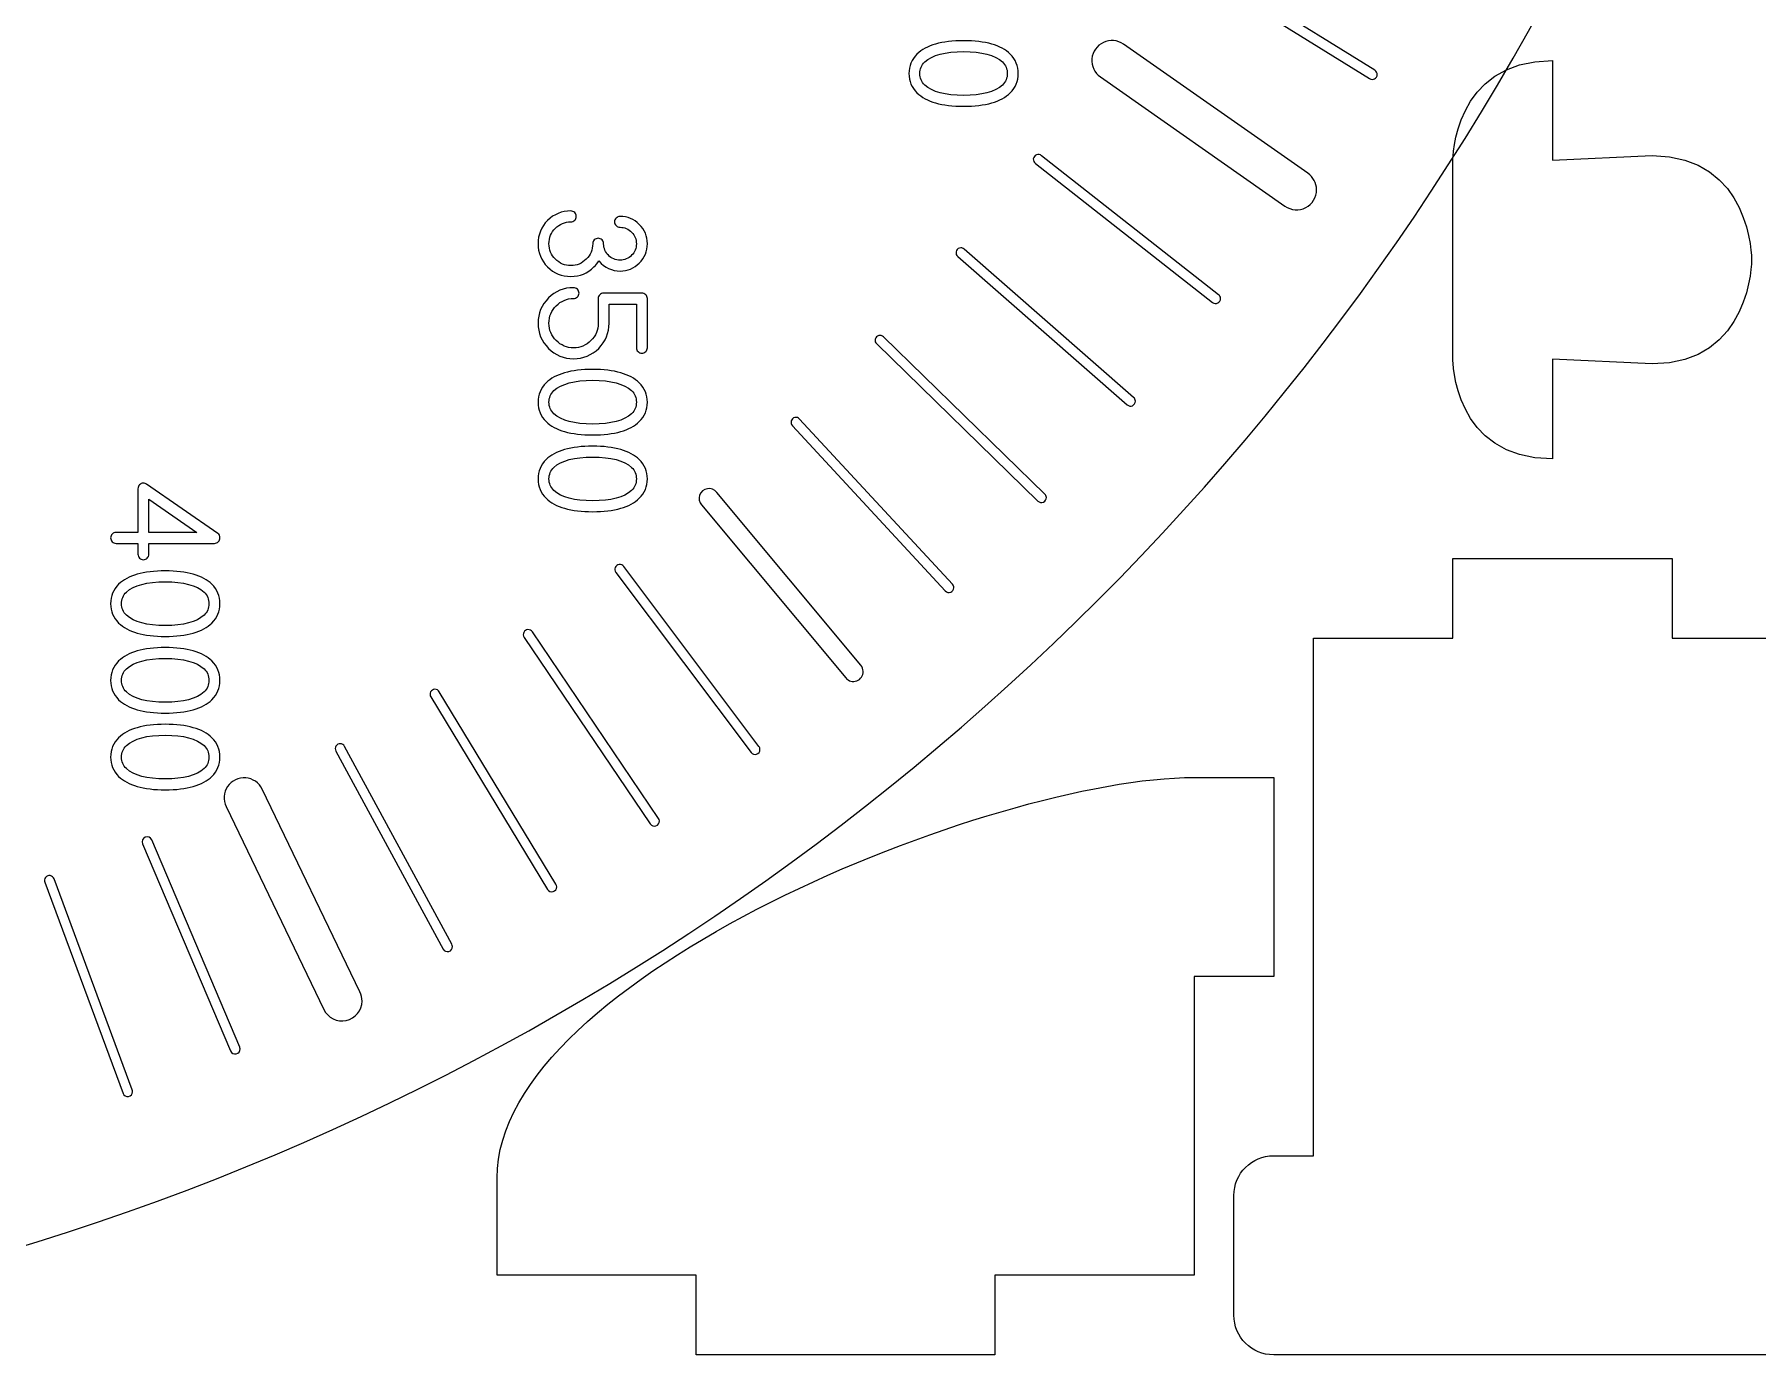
# Model space of a CAD drawing. Extents: x 0 to 206, y 6 to 420.
# Drawn here: x 73.8 to 160.3, y 159.9 to 226.3 of the extents above; entities that cross this region are included whole.
import ezdxf

# ---------------------------------------------------------------- set-up
doc = ezdxf.new("R2010")
doc.units = 0
doc.layers.get('0').update_dxf_attribs({"linetype": 'CONTINUOUS'})

msp = doc.modelspace()

# ---------------------------------------------------------------- linework, layer by layer
at = {"color": 7}
for p, q in [((141.078232, 224.515465), (131.469172, 230.472725)), ((131.208724, 230.053113), (140.817783, 224.095854)), ((120.42854, 225.999545), (120.42854, 225.999545)), ((150.000001, 225.000182), (150.000001, 219.99998)), ((122.622377, 224.351413), (122.622377, 224.351413)), ((141.19812, 224.294291), (141.19812, 224.294291)), ((144.999799, 210.000053), (144.999799, 219.99998)), ((150.000001, 219.99998), (154.999698, 220.233872)), ((138.151969, 218.516864), (138.151969, 218.516864)), ((101.802421, 215.802641), (101.802421, 215.802641)), ((128.967343, 208.083048), (120.462093, 215.532724)), ((102.078029, 213.051839), (102.078029, 211.811606)), ((104.271865, 213.321936), (102.353636, 213.321936)), ((104.547473, 210.576884), (104.547473, 213.051839)), ((133.328833, 213.061212), (133.328833, 213.061212)), ((102.623733, 211.811606), (102.623733, 212.776231)), ((102.623733, 212.776231), (103.996258, 212.776231)), ((103.996258, 212.776231), (103.996258, 210.576884)), ((124.506634, 203.234421), (116.407904, 211.123689)), ((104.547473, 210.576884), (104.547473, 210.576884)), ((116.063395, 210.770224), (124.162125, 202.880956)), ((101.802421, 209.490776), (101.802421, 209.490776)), ((144.999799, 210.000053), (144.999799, 210.000053)), ((154.999698, 209.766197), (150.000001, 210.000053)), ((150.000001, 210.000053), (150.000001, 204.999852)), ((103.996258, 207.842641), (103.996258, 207.842641)), ((129.054162, 207.894259), (129.054162, 207.894259)), ((119.870224, 198.699989), (112.193173, 206.999911)), ((111.83075, 206.66436), (119.507801, 198.364433)), ((101.802421, 205.637565), (101.802421, 205.637565)), ((78.967486, 203.501326), (78.967486, 201.307489)), ((78.967486, 203.501326), (78.967486, 203.501326)), ((82.97483, 201.257878), (79.402955, 203.727322)), ((103.996258, 203.989429), (103.996258, 203.989429)), ((79.518701, 201.307489), (79.518701, 202.97767)), ((79.518701, 202.97767), (81.933042, 201.307489)), ((115.267578, 194.631328), (108.028744, 203.315726)), ((124.583804, 203.065614), (124.583804, 203.065614)), ((78.967486, 201.307489), (77.870559, 201.307489)), ((77.870559, 200.756274), (78.967486, 200.756274)), ((78.967486, 200.756274), (78.967486, 200.210569)), ((81.933042, 201.307489), (79.518701, 201.307489)), ((79.518701, 200.210569), (79.518701, 200.756274)), ((79.518701, 200.756274), (82.809448, 200.756274)), ((144.999694, 196.00035), (144.999694, 200.000109)), ((144.999694, 200.000109), (156.000081, 200.000109)), ((156.000081, 200.000109), (156.000081, 196.00035)), ((80.340003, 199.374253), (80.340003, 199.374253)), ((110.150921, 190.557158), (103.359949, 199.597088)), ((119.938437, 198.527043), (119.938437, 198.527043)), ((82.533858, 197.726117), (82.533858, 197.726117)), ((98.364549, 196.034862), (104.696645, 186.668337)), ((138.000124, 169.999852), (138.000124, 196.00035)), ((138.000124, 196.00035), (144.999694, 196.00035)), ((156.000081, 196.00035), (163.000144, 196.00035)), ((80.340003, 195.52102), (80.340003, 195.52102)), ((82.533858, 193.872884), (82.533858, 193.872884)), ((115.386087, 194.329538), (115.386087, 194.329538)), ((93.674403, 193.043829), (99.537958, 183.376892)), ((99.960328, 183.632518), (94.096784, 193.299455)), ((80.340003, 191.667812), (80.340003, 191.667812)), ((94.73062, 180.618061), (89.342469, 190.557849)), ((110.202599, 190.402818), (110.202599, 190.402818)), ((82.533858, 190.019676), (82.533858, 190.019676)), ((88.908376, 190.322892), (94.296598, 180.383103)), ((132.00003, 188.999761), (136.000294, 188.999761)), ((136.000294, 188.999761), (136.000294, 178.999851)), ((83.397705, 187.53719), (88.302127, 177.350732)), ((105.150021, 186.813029), (105.150021, 186.813029)), ((74.293639, 183.733113), (78.221044, 173.131866)), ((99.997536, 183.498847), (99.997536, 183.498847)), ((94.76237, 180.507817), (94.76237, 180.507817)), ((136.000294, 178.999851), (132.00003, 178.999851)), ((132.00003, 178.999851), (132.00003, 163.999702)), ((90.219651, 177.767588), (90.219651, 177.767588)), ((84.098286, 175.3698), (84.098427, 175.3698)), ((78.70061, 173.21386), (78.700645, 173.21386)), ((135.999733, 169.999852), (138.000124, 169.999852)), ((97.000101, 163.999702), (97.000101, 168.885854)), ((133.999871, 161.99984), (133.999871, 167.99999)), ((107.000003, 163.999702), (97.000101, 163.999702)), ((107.000003, 159.999978), (107.000003, 163.999702)), ((132.00003, 163.999702), (122.000132, 163.999702)), ((122.000132, 163.999702), (122.000132, 159.999978)), ((122.000132, 159.999978), (107.000003, 159.999978)), ((138.000124, 159.999978), (135.999733, 159.999978)), ((141.999883, 159.999978), (138.000124, 159.999978)), ((163.000144, 159.999978), (141.999883, 159.999978))]:
    msp.add_line(p, q, dxfattribs=at)
for points in [[(35.248662, 159.830006), (107.045579, 159.83006), (165.248474, 218.032933), (165.248556, 289.82985)], [(120.42854, 225.999545), (119.331624, 225.999545), (118.548898, 225.773548), (118.085877, 225.327062)], [(122.771207, 225.327062), (122.308186, 225.773548), (121.525461, 225.999545), (120.42854, 225.999545)], [(127.44817, 225.915629), (127.122592, 225.763787), (126.902752, 225.449786), (126.871461, 225.091907)], [(128.449889, 225.828045), (128.155601, 226.034084), (127.773748, 226.06747), (127.44817, 225.915629)], [(137.711684, 219.344378), (137.711684, 219.344378), (128.449889, 225.828045), (128.449889, 225.828045)], [(118.085877, 225.327062), (117.81578, 225.056968), (117.683488, 224.73175), (117.683488, 224.351413)], [(118.477238, 224.935701), (118.863089, 225.277455), (119.513523, 225.453843), (120.42854, 225.453843)], [(120.42854, 225.453843), (121.343558, 225.453843), (121.993992, 225.277455), (122.379842, 224.935701)], [(123.173592, 224.351413), (123.173592, 224.73175), (123.041301, 225.056968), (122.771207, 225.327062)], [(126.871461, 225.091907), (126.840171, 224.734027), (127.002184, 224.38664), (127.296471, 224.180601)], [(144.999799, 219.99998), (144.999799, 219.99998), (145.000011, 225.000182), (150.000001, 225.000182)], [(117.683488, 224.351413), (117.683488, 223.971073), (117.81578, 223.651368), (118.085877, 223.381274)], [(118.234704, 224.351413), (118.234704, 224.577409), (118.317388, 224.775847), (118.477238, 224.935701)], [(118.477238, 223.772635), (118.317388, 223.932489), (118.234704, 224.125413), (118.234704, 224.351413)], [(122.379842, 224.935701), (122.545207, 224.775847), (122.622377, 224.577409), (122.622377, 224.351413)], [(122.622377, 224.351413), (122.622377, 224.125413), (122.545207, 223.932489), (122.379842, 223.772635)], [(122.771207, 223.381274), (123.041301, 223.651368), (123.173592, 223.971073), (123.173592, 224.351413)], [(127.296471, 224.180601), (127.296471, 224.180601), (136.558267, 217.696931), (136.558267, 217.696931)], [(140.817783, 224.095854), (140.892376, 224.047905), (140.986949, 224.043627), (141.065567, 224.084645)], [(141.065567, 224.084645), (141.144184, 224.125662), (141.194777, 224.20568), (141.19812, 224.294291)], [(141.19812, 224.294291), (141.201516, 224.38437), (141.155564, 224.469145), (141.078232, 224.515465)], [(118.085877, 223.381274), (118.548898, 222.934788), (119.331624, 222.708791), (120.42854, 222.708791)], [(120.42854, 223.254493), (119.513523, 223.254493), (118.863089, 223.425371), (118.477238, 223.772635)], [(122.379842, 223.772635), (121.993992, 223.425371), (121.343558, 223.254493), (120.42854, 223.254493)], [(120.42854, 222.708791), (121.525461, 222.708791), (122.308186, 222.934788), (122.771207, 223.381274)], [(123.929718, 220.07123), (123.918444, 219.98043), (123.958294, 219.890838), (124.033277, 219.838404)], [(124.087071, 220.271659), (124.001542, 220.239155), (123.940992, 220.162029), (123.929718, 220.07123)], [(124.033277, 219.838404), (124.033277, 219.838404), (132.927136, 212.85726), (132.927136, 212.85726)], [(124.337823, 220.226322), (124.26909, 220.286717), (124.1726, 220.304163), (124.087071, 220.271659)], [(133.231682, 213.245178), (133.231682, 213.245178), (124.337823, 220.226322), (124.337823, 220.226322)], [(154.999698, 220.233872), (159.999688, 220.233872), (159.9999, 214.999761), (159.9999, 214.999761)], [(138.151969, 218.516864), (138.150616, 218.848421), (137.985903, 219.158), (137.711684, 219.344378)], [(137.606472, 217.61834), (137.942841, 217.791397), (138.153624, 218.138591), (138.151969, 218.516864)], [(100.705504, 217.450776), (100.247994, 217.450776), (99.862143, 217.290926), (99.536935, 216.971217)], [(100.898428, 217.368096), (100.843306, 217.423217), (100.782674, 217.450776), (100.705504, 217.450776)], [(100.981112, 217.175169), (100.981112, 217.252339), (100.95356, 217.318485), (100.898428, 217.368096)], [(100.898428, 216.987755), (100.953549, 217.037363), (100.981112, 217.103512), (100.981112, 217.175169)], [(103.174949, 217.175169), (103.097779, 217.175169), (103.037143, 217.147617), (102.982022, 217.092488)], [(104.145088, 216.778294), (103.880504, 217.042877), (103.555285, 217.175169), (103.174949, 217.175169)], [(136.558267, 217.696931), (136.86507, 217.475652), (137.270103, 217.445284), (137.606472, 217.61834)], [(99.536935, 216.971217), (99.217212, 216.651512), (99.057369, 216.260151), (99.057369, 215.802641)], [(99.608584, 215.802641), (99.608584, 216.111321), (99.713317, 216.36488), (99.928289, 216.579856)], [(99.928289, 216.579856), (100.143265, 216.794828), (100.396824, 216.905071), (100.705504, 216.905071)], [(100.705504, 216.905071), (100.782674, 216.905071), (100.843306, 216.932623), (100.898428, 216.987755)], [(102.982022, 217.092488), (102.9269, 217.042877), (102.899341, 216.976731), (102.899341, 216.905071)], [(102.899341, 216.905071), (102.899341, 216.827901), (102.926893, 216.761755), (102.982022, 216.712148)], [(102.982022, 216.712148), (103.037143, 216.657026), (103.097779, 216.629464), (103.174949, 216.629464)], [(103.174949, 216.629464), (103.400945, 216.629464), (103.593872, 216.546783), (103.759237, 216.386929)], [(103.759237, 216.386929), (103.919088, 216.221564), (103.996258, 216.028641), (103.996258, 215.802641)], [(104.547473, 215.802641), (104.547473, 216.182981), (104.415181, 216.508196), (104.145088, 216.778294)], [(99.057369, 215.802641), (99.057369, 215.350644), (99.217212, 214.959283), (99.536935, 214.639578)], [(99.928289, 215.03094), (99.713317, 215.240401), (99.608584, 215.499474), (99.608584, 215.802641)], [(101.802421, 215.802641), (101.802421, 215.499474), (101.697692, 215.240401), (101.482716, 215.03094)], [(101.885105, 215.995568), (101.829983, 215.945957), (101.802421, 215.879811), (101.802421, 215.802641)], [(102.078029, 216.078249), (102.000858, 216.078249), (101.934713, 216.050697), (101.885105, 215.995568)], [(102.270956, 215.995568), (102.215834, 216.05069), (102.155199, 216.078249), (102.078029, 216.078249)], [(102.353636, 215.802641), (102.353636, 215.879811), (102.326084, 215.945957), (102.270956, 215.995568)], [(102.59066, 215.223867), (102.43632, 215.383717), (102.353636, 215.576644), (102.353636, 215.802641)], [(103.996258, 215.802641), (103.996258, 215.576644), (103.919088, 215.383717), (103.759237, 215.223867)], [(104.145088, 214.832502), (104.415181, 215.102599), (104.547473, 215.422304), (104.547473, 215.802641)], [(120.216266, 215.587258), (120.130514, 215.55916), (120.066913, 215.486531), (120.050377, 215.397821)], [(120.462093, 215.532724), (120.396267, 215.594447), (120.302018, 215.615355), (120.216266, 215.587258)], [(99.536935, 214.639578), (99.862143, 214.319874), (100.247994, 214.160019), (100.705504, 214.160019)], [(100.705504, 214.705724), (100.396824, 214.705724), (100.143265, 214.810453), (99.928289, 215.03094)], [(101.482716, 215.03094), (101.267744, 214.810453), (101.008671, 214.705724), (100.705504, 214.705724)], [(100.705504, 214.160019), (101.163011, 214.160019), (101.548862, 214.319874), (101.868567, 214.639578)], [(101.868567, 214.639578), (101.962275, 214.733283), (102.044956, 214.832502), (102.105591, 214.937235)], [(102.105591, 214.937235), (102.414272, 214.600992), (102.77256, 214.430117), (103.174949, 214.430117)], [(103.174949, 214.981332), (102.948949, 214.981332), (102.756025, 215.064012), (102.59066, 215.223867)], [(103.759237, 215.223867), (103.593872, 215.064012), (103.400945, 214.981332), (103.174949, 214.981332)], [(103.174949, 214.430117), (103.555285, 214.430117), (103.880504, 214.567919), (104.145088, 214.832502)], [(120.050377, 215.397821), (120.033842, 215.309112), (120.067004, 215.218446), (120.136874, 215.16134)], [(120.136874, 215.16134), (120.136874, 215.16134), (128.642128, 207.711669), (128.642128, 207.711669)], [(159.9999, 214.999761), (159.9999, 214.999761), (159.999688, 209.766197), (154.999698, 209.766197)], [(99.581032, 213.079401), (99.233758, 212.726623), (99.057369, 212.302186), (99.057369, 211.811606)], [(100.843306, 213.597543), (100.352726, 213.597543), (99.928289, 213.421155), (99.581032, 213.079401)], [(99.972386, 212.688036), (100.209411, 212.930571), (100.501553, 213.051839), (100.843306, 213.051839)], [(101.036233, 213.514859), (100.981112, 213.569981), (100.914966, 213.597543), (100.843306, 213.597543)], [(100.843306, 213.051839), (100.914966, 213.051839), (100.981112, 213.079391), (101.036233, 213.134523)], [(101.118914, 213.321936), (101.118914, 213.399106), (101.091362, 213.465252), (101.036233, 213.514859)], [(101.036233, 213.134523), (101.091355, 213.18413), (101.118914, 213.250276), (101.118914, 213.321936)], [(102.160713, 213.239252), (102.105591, 213.189644), (102.078029, 213.123498), (102.078029, 213.051839)], [(102.353636, 213.321936), (102.276466, 213.321936), (102.21032, 213.294384), (102.160713, 213.239252)], [(104.464792, 213.239252), (104.415181, 213.294373), (104.349035, 213.321936), (104.271865, 213.321936)], [(104.547473, 213.051839), (104.547473, 213.123498), (104.519921, 213.189644), (104.464792, 213.239252)], [(132.927136, 212.85726), (133.002821, 212.796244), (133.107262, 212.785306), (133.193947, 212.829318)], [(133.193947, 212.829318), (133.280632, 212.87333), (133.333432, 212.964103), (133.328833, 213.061212)], [(133.328833, 213.061212), (133.325118, 213.133848), (133.289574, 213.201153), (133.231682, 213.245178)], [(99.608584, 211.811606), (99.608584, 212.153359), (99.724341, 212.445502), (99.972386, 212.688036)], [(99.057369, 211.811606), (99.057369, 211.321023), (99.233758, 210.902099), (99.581032, 210.549321)], [(99.972386, 210.940686), (99.724341, 211.183221), (99.608584, 211.475363), (99.608584, 211.811606)], [(102.078029, 211.811606), (102.078029, 211.475363), (101.956761, 211.183221), (101.714226, 210.940686)], [(102.105591, 210.549321), (102.452855, 210.902099), (102.623733, 211.321023), (102.623733, 211.811606)], [(116.164978, 211.192035), (116.077596, 211.168603), (116.01002, 211.09927), (115.988839, 211.011316)], [(116.407904, 211.123689), (116.345559, 211.189245), (116.252359, 211.215466), (116.164978, 211.192035)], [(99.581032, 210.549321), (99.928289, 210.202057), (100.352726, 210.031179), (100.843306, 210.031179)], [(100.843306, 210.576884), (100.501553, 210.576884), (100.209411, 210.698151), (99.972386, 210.940686)], [(101.714226, 210.940686), (101.471692, 210.698151), (101.179549, 210.576884), (100.843306, 210.576884)], [(100.843306, 210.031179), (101.33389, 210.031179), (101.752813, 210.202057), (102.105591, 210.549321)], [(103.996258, 210.576884), (103.996258, 210.505224), (104.02381, 210.439078), (104.078942, 210.383957)], [(104.078942, 210.383957), (104.134063, 210.334349), (104.200209, 210.306787), (104.271865, 210.306787)], [(104.271865, 210.306787), (104.349035, 210.306787), (104.415181, 210.334338), (104.464792, 210.383957)], [(104.464792, 210.383957), (104.519914, 210.439078), (104.547473, 210.505224), (104.547473, 210.576884)], [(115.988839, 211.011316), (115.967657, 210.923362), (115.996261, 210.830866), (116.063395, 210.770224)], [(101.802421, 209.490776), (100.705504, 209.490776), (99.922779, 209.264776), (99.459747, 208.818294)], [(104.145088, 208.818294), (103.682067, 209.264776), (102.899341, 209.490776), (101.802421, 209.490776)], [(150.000001, 204.999852), (145.000011, 204.999852), (144.999799, 210.000053), (144.999799, 210.000053)], [(99.459747, 208.818294), (99.189661, 208.548196), (99.057369, 208.222981), (99.057369, 207.842641)], [(99.851119, 208.426929), (100.23697, 208.768683), (100.887404, 208.945071), (101.802421, 208.945071)], [(101.802421, 208.945071), (102.717438, 208.945071), (103.367872, 208.768683), (103.753723, 208.426929)], [(104.547473, 207.842641), (104.547473, 208.222981), (104.415181, 208.548196), (104.145088, 208.818294)], [(99.057369, 207.842641), (99.057369, 207.462304), (99.189661, 207.142599), (99.459747, 206.872502)], [(99.608584, 207.842641), (99.608584, 208.068641), (99.691268, 208.267078), (99.851119, 208.426929)], [(99.851119, 207.263867), (99.691268, 207.423717), (99.608584, 207.616644), (99.608584, 207.842641)], [(103.753723, 208.426929), (103.919088, 208.267078), (103.996258, 208.068641), (103.996258, 207.842641)], [(103.996258, 207.842641), (103.996258, 207.616644), (103.919088, 207.423717), (103.753723, 207.263867)], [(104.145088, 206.872502), (104.415181, 207.142599), (104.547473, 207.462304), (104.547473, 207.842641)], [(128.642128, 207.711669), (128.714497, 207.64664), (128.818303, 207.630161), (128.907254, 207.669579)], [(128.907254, 207.669579), (128.996204, 207.708997), (129.053724, 207.796967), (129.054162, 207.894259)], [(129.054162, 207.894259), (129.054392, 207.966894), (129.022636, 208.035947), (128.967343, 208.083048)], [(99.459747, 206.872502), (99.922779, 206.426019), (100.705504, 206.200019), (101.802421, 206.200019)], [(101.802421, 206.745724), (100.887404, 206.745724), (100.23697, 206.916599), (99.851119, 207.263867)], [(103.753723, 207.263867), (103.367872, 206.916599), (102.717438, 206.745724), (101.802421, 206.745724)], [(101.802421, 206.200019), (102.899341, 206.200019), (103.682067, 206.426019), (104.145088, 206.872502)], [(111.773918, 206.90632), (111.747941, 206.821316), (111.769645, 206.72891), (111.83075, 206.66436)], [(111.956297, 207.075177), (111.869548, 207.055812), (111.799896, 206.991324), (111.773918, 206.90632)], [(112.193173, 206.999911), (112.133511, 207.065798), (112.043047, 207.094543), (111.956297, 207.075177)], [(101.802421, 205.637565), (100.705504, 205.637565), (99.922779, 205.411565), (99.459747, 204.965082)], [(99.851119, 204.573717), (100.23697, 204.915471), (100.887404, 205.09186), (101.802421, 205.09186)], [(104.145088, 204.965082), (103.682067, 205.411565), (102.899341, 205.637565), (101.802421, 205.637565)], [(101.802421, 205.09186), (102.717438, 205.09186), (103.367872, 204.915471), (103.753723, 204.573717)], [(99.459747, 204.965082), (99.189661, 204.694985), (99.057369, 204.369769), (99.057369, 203.989429)], [(99.608584, 203.989429), (99.608584, 204.215429), (99.691268, 204.413867), (99.851119, 204.573717)], [(103.753723, 204.573717), (103.919088, 204.413867), (103.996258, 204.215429), (103.996258, 203.989429)], [(104.547473, 203.989429), (104.547473, 204.369769), (104.415181, 204.694985), (104.145088, 204.965082)], [(79.050177, 203.694249), (78.995038, 203.644642), (78.967486, 203.578496), (78.967486, 203.501326)], [(79.243111, 203.776933), (79.165924, 203.776933), (79.099778, 203.749382), (79.050177, 203.694249)], [(79.402955, 203.727322), (79.353354, 203.760378), (79.298215, 203.776933), (79.243111, 203.776933)], [(99.057369, 203.989429), (99.057369, 203.609092), (99.189661, 203.289388), (99.459747, 203.01929)], [(99.851119, 203.410655), (99.691268, 203.570506), (99.608584, 203.763433), (99.608584, 203.989429)], [(101.802421, 202.892513), (100.887404, 202.892513), (100.23697, 203.063388), (99.851119, 203.410655)], [(103.753723, 203.410655), (103.367872, 203.063388), (102.717438, 202.892513), (101.802421, 202.892513)], [(103.996258, 203.989429), (103.996258, 203.763433), (103.919088, 203.570506), (103.753723, 203.410655)], [(104.145088, 203.01929), (104.415181, 203.289388), (104.547473, 203.609092), (104.547473, 203.989429)], [(107.560061, 203.500809), (107.381745, 203.472182), (107.233269, 203.348519), (107.172865, 203.178321)], [(108.028744, 203.315726), (107.9181, 203.458464), (107.738377, 203.529437), (107.560061, 203.500809)], [(99.459747, 203.01929), (99.922779, 202.572808), (100.705504, 202.346808), (101.802421, 202.346808)], [(101.802421, 202.346808), (102.899341, 202.346808), (103.682067, 202.572808), (104.145088, 203.01929)], [(107.172865, 203.178321), (107.112461, 203.008123), (107.14976, 202.818527), (107.270134, 202.683894)], [(107.270134, 202.683894), (107.270134, 202.683894), (114.508968, 193.9995), (114.508968, 193.9995)], [(124.162125, 202.880956), (124.234021, 202.808819), (124.342825, 202.788214), (124.436118, 202.829069)], [(124.436118, 202.829069), (124.529412, 202.869923), (124.588058, 202.963856), (124.583804, 203.065614)], [(124.583804, 203.065614), (124.581008, 203.129776), (124.553328, 203.190326), (124.506634, 203.234421)], [(77.67766, 201.224805), (77.622521, 201.175197), (77.594969, 201.109052), (77.594969, 201.031881)], [(77.594969, 201.031881), (77.594969, 200.954711), (77.622486, 200.894076), (77.67766, 200.838954)], [(77.870559, 201.307489), (77.793406, 201.307489), (77.727261, 201.279937), (77.67766, 201.224805)], [(77.67766, 200.838954), (77.727261, 200.783833), (77.793406, 200.756274), (77.870559, 200.756274)], [(82.809448, 200.756274), (82.886635, 200.756274), (82.952781, 200.783826), (83.002382, 200.838954)], [(83.085073, 201.031881), (83.085073, 201.1311), (83.046479, 201.202756), (82.97483, 201.257878)], [(83.002382, 200.838954), (83.057521, 200.894076), (83.085073, 200.954711), (83.085073, 201.031881)], [(78.967486, 200.210569), (78.967486, 200.133399), (78.995003, 200.067253), (79.050177, 200.017645)], [(79.050177, 200.017645), (79.099778, 199.962524), (79.165924, 199.934961), (79.243111, 199.934961)], [(79.243111, 199.934961), (79.320264, 199.934961), (79.380906, 199.962513), (79.43601, 200.017645)], [(79.43601, 200.017645), (79.491149, 200.067253), (79.518701, 200.133399), (79.518701, 200.210569)], [(80.340003, 199.374253), (79.243111, 199.374253), (78.460368, 199.148253), (77.997347, 198.70177)], [(82.682695, 198.70177), (82.219674, 199.148253), (81.436931, 199.374253), (80.340003, 199.374253)], [(102.935238, 199.545332), (102.900685, 199.464123), (102.912084, 199.370649), (102.965141, 199.300124)], [(103.132652, 199.693822), (103.045046, 199.683146), (102.969791, 199.626541), (102.935238, 199.545332)], [(102.965141, 199.300124), (102.965141, 199.300124), (109.756113, 190.260193), (109.756113, 190.260193)], [(103.359949, 199.597088), (103.306904, 199.667623), (103.220258, 199.704498), (103.132652, 199.693822)], [(77.997347, 198.70177), (77.727261, 198.431673), (77.594969, 198.106458), (77.594969, 197.726117)], [(78.146184, 197.726117), (78.146184, 197.952117), (78.228875, 198.150555), (78.388719, 198.310406)], [(78.388719, 198.310406), (78.774552, 198.652159), (79.425004, 198.828548), (80.340003, 198.828548)], [(80.340003, 198.828548), (81.255038, 198.828548), (81.905455, 198.652159), (82.291323, 198.310406)], [(82.291323, 198.310406), (82.45667, 198.150555), (82.533858, 197.952117), (82.533858, 197.726117)], [(83.085073, 197.726117), (83.085073, 198.106458), (82.952781, 198.431673), (82.682695, 198.70177)], [(119.507801, 198.364433), (119.575875, 198.288696), (119.683456, 198.262507), (119.778724, 198.29848)], [(119.778724, 198.29848), (119.873992, 198.334454), (119.937413, 198.425214), (119.938437, 198.527043)], [(119.938437, 198.527043), (119.939094, 198.591376), (119.91462, 198.653425), (119.870224, 198.699989)], [(77.594969, 197.726117), (77.594969, 197.345781), (77.727261, 197.026076), (77.997347, 196.755978)], [(78.388719, 197.147343), (78.228875, 197.307194), (78.146184, 197.500121), (78.146184, 197.726117)], [(82.533858, 197.726117), (82.533858, 197.500121), (82.45667, 197.307194), (82.291323, 197.147343)], [(82.682695, 196.755978), (82.952781, 197.026076), (83.085073, 197.345781), (83.085073, 197.726117)], [(77.997347, 196.755978), (78.460368, 196.309496), (79.243111, 196.083496), (80.340003, 196.083496)], [(80.340003, 196.629201), (79.425004, 196.629201), (78.774552, 196.800076), (78.388719, 197.147343)], [(82.291323, 197.147343), (81.905455, 196.800076), (81.255038, 196.629201), (80.340003, 196.629201)], [(80.340003, 196.083496), (81.436931, 196.083496), (82.219674, 196.309496), (82.682695, 196.755978)], [(98.550657, 196.423938), (98.461321, 196.418307), (98.382025, 196.364778), (98.343399, 196.284027)], [(98.773841, 196.311157), (98.725382, 196.386419), (98.639993, 196.429568), (98.550657, 196.423938)], [(98.343399, 196.284027), (98.304774, 196.203277), (98.312865, 196.107947), (98.364549, 196.034862)], [(105.105924, 186.944632), (105.105924, 186.944632), (98.773841, 196.311157), (98.773841, 196.311157)], [(77.997347, 194.848537), (77.727261, 194.57844), (77.594969, 194.253225), (77.594969, 193.872884)], [(80.340003, 195.52102), (79.243111, 195.52102), (78.460368, 195.29502), (77.997347, 194.848537)], [(78.388719, 194.457173), (78.774552, 194.798926), (79.425004, 194.975315), (80.340003, 194.975315)], [(82.682695, 194.848537), (82.219674, 195.29502), (81.436931, 195.52102), (80.340003, 195.52102)], [(80.340003, 194.975315), (81.255038, 194.975315), (81.905455, 194.798926), (82.291323, 194.457173)], [(83.085073, 193.872884), (83.085073, 194.253225), (82.952781, 194.57844), (82.682695, 194.848537)], [(77.594969, 193.872884), (77.594969, 193.492548), (77.727261, 193.172843), (77.997347, 192.902746)], [(78.146184, 193.872884), (78.146184, 194.098885), (78.228875, 194.297322), (78.388719, 194.457173)], [(78.388719, 193.29411), (78.228875, 193.453961), (78.146184, 193.646888), (78.146184, 193.872884)], [(82.291323, 194.457173), (82.45667, 194.297322), (82.533858, 194.098885), (82.533858, 193.872884)], [(82.533858, 193.872884), (82.533858, 193.646888), (82.45667, 193.453961), (82.291323, 193.29411)], [(82.682695, 192.902746), (82.952781, 193.172843), (83.085073, 193.492548), (83.085073, 193.872884)], [(114.508968, 193.9995), (114.642928, 193.834425), (114.867484, 193.773583), (115.066456, 193.848451)], [(115.066456, 193.848451), (115.265428, 193.923319), (115.394175, 194.117101), (115.386087, 194.329538)], [(115.386087, 194.329538), (115.381666, 194.440603), (115.339912, 194.546931), (115.267578, 194.631328)], [(80.340003, 192.775968), (79.425004, 192.775968), (78.774552, 192.946843), (78.388719, 193.29411)], [(82.291323, 193.29411), (81.905455, 192.946843), (81.255038, 192.775968), (80.340003, 192.775968)], [(93.664136, 193.294902), (93.621544, 193.215595), (93.625478, 193.119394), (93.674403, 193.043829)], [(93.879115, 193.425008), (93.789099, 193.424061), (93.706728, 193.37421), (93.664136, 193.294902)], [(94.096784, 193.299455), (94.052533, 193.377849), (93.969131, 193.425956), (93.879115, 193.425008)], [(77.997347, 192.902746), (78.460368, 192.456263), (79.243111, 192.230263), (80.340003, 192.230263)], [(80.340003, 192.230263), (81.436931, 192.230263), (82.219674, 192.456263), (82.682695, 192.902746)], [(80.340003, 191.667812), (79.243111, 191.667812), (78.460368, 191.441812), (77.997347, 190.995329)], [(82.682695, 190.995329), (82.219674, 191.441812), (81.436931, 191.667812), (80.340003, 191.667812)], [(77.997347, 190.995329), (77.727261, 190.725232), (77.594969, 190.400017), (77.594969, 190.019676)], [(78.146184, 190.019676), (78.146184, 190.245676), (78.228875, 190.444114), (78.388719, 190.603965)], [(78.388719, 190.603965), (78.774552, 190.945718), (79.425004, 191.122107), (80.340003, 191.122107)], [(80.340003, 191.122107), (81.255038, 191.122107), (81.905455, 190.945718), (82.291323, 190.603965)], [(82.291323, 190.603965), (82.45667, 190.444114), (82.533858, 190.245676), (82.533858, 190.019676)], [(83.085073, 190.019676), (83.085073, 190.400017), (82.952781, 190.725232), (82.682695, 190.995329)], [(88.909092, 190.575114), (88.862704, 190.497509), (88.862429, 190.400759), (88.908376, 190.322892)], [(89.130907, 190.695173), (89.040567, 190.698772), (88.95548, 190.652719), (88.909092, 190.575114)], [(89.342469, 190.557849), (89.302401, 190.638898), (89.221248, 190.691575), (89.130907, 190.695173)], [(110.030798, 190.170469), (110.132127, 190.202837), (110.201347, 190.296451), (110.202599, 190.402818)], [(110.202599, 190.402818), (110.203308, 190.458626), (110.185092, 190.513029), (110.150921, 190.557158)], [(77.594969, 190.019676), (77.594969, 189.63934), (77.727261, 189.319635), (77.997347, 189.049537)], [(78.388719, 189.440902), (78.228875, 189.600753), (78.146184, 189.79368), (78.146184, 190.019676)], [(82.533858, 190.019676), (82.533858, 189.79368), (82.45667, 189.600753), (82.291323, 189.440902)], [(82.682695, 189.049537), (82.952781, 189.319635), (83.085073, 189.63934), (83.085073, 190.019676)], [(109.756113, 190.260193), (109.818797, 190.17425), (109.929468, 190.1381), (110.030798, 190.170469)], [(77.997347, 189.049537), (78.460368, 188.603055), (79.243111, 188.377055), (80.340003, 188.377055)], [(80.340003, 188.92276), (79.425004, 188.92276), (78.774552, 189.093635), (78.388719, 189.440902)], [(82.291323, 189.440902), (81.905455, 189.093635), (81.255038, 188.92276), (80.340003, 188.92276)], [(80.340003, 188.377055), (81.436931, 188.377055), (82.219674, 188.603055), (82.682695, 189.049537)], [(84.378775, 188.976598), (84.020468, 189.003398), (83.675081, 188.837008), (83.472718, 188.540105)], [(85.209818, 188.410177), (85.053874, 188.73388), (84.737082, 188.949799), (84.378775, 188.976598)], [(97.000101, 168.885854), (97.000101, 178.999707), (122.000103, 188.999722), (132.00003, 188.999761)], [(83.472718, 188.540105), (83.270356, 188.243202), (83.24176, 187.860893), (83.397705, 187.53719)], [(90.114241, 178.223719), (90.114241, 178.223719), (85.209818, 188.410177), (85.209818, 188.410177)], [(105.150021, 186.813029), (105.148204, 186.86021), (105.132901, 186.905882), (105.105924, 186.944632)], [(79.659636, 185.86563), (79.606171, 185.99121), (79.461026, 186.049671), (79.335446, 185.996205)], [(104.696645, 186.668337), (104.757436, 186.575546), (104.872636, 186.534672), (104.978316, 186.568399)], [(104.978316, 186.568399), (105.083996, 186.602126), (105.154222, 186.702177), (105.150021, 186.813029)], [(79.335446, 185.996205), (79.209866, 185.94274), (79.151405, 185.797595), (79.20487, 185.672015)], [(79.20487, 185.672015), (79.20487, 185.672015), (83.622847, 175.26507), (83.622847, 175.26507)], [(84.077613, 175.458684), (84.077613, 175.458684), (79.659636, 185.86563), (79.659636, 185.86563)], [(74.331601, 183.980736), (74.274917, 183.911214), (74.260384, 183.816423), (74.293639, 183.733113)], [(74.56651, 184.067779), (74.47821, 184.083578), (74.388286, 184.050258), (74.331601, 183.980736)], [(74.75666, 183.904679), (74.7276, 183.989544), (74.65481, 184.051979), (74.56651, 184.067779)], [(78.684064, 173.303432), (78.684064, 173.303432), (74.75666, 183.904679), (74.75666, 183.904679)], [(99.813938, 183.263802), (99.920878, 183.29218), (99.995895, 183.388219), (99.997536, 183.498847)], [(99.997536, 183.498847), (99.998162, 183.546044), (99.98525, 183.592432), (99.960328, 183.632518)], [(99.537958, 183.376892), (99.594234, 183.281632), (99.706998, 183.235424), (99.813938, 183.263802)], [(94.296598, 180.383103), (94.350078, 180.280441), (94.467688, 180.228699), (94.579507, 180.258639)], [(94.579507, 180.258639), (94.691325, 180.288579), (94.767345, 180.392167), (94.76237, 180.507817)], [(94.76237, 180.507817), (94.760587, 180.546548), (94.74971, 180.584314), (94.73062, 180.618061)], [(89.427758, 176.791567), (89.887585, 176.891531), (90.216587, 177.29703), (90.219651, 177.767588)], [(90.219651, 177.767588), (90.220891, 177.925807), (90.184775, 178.082086), (90.114241, 178.223719)], [(88.302127, 177.350732), (88.500274, 176.923916), (88.967931, 176.691604), (89.427758, 176.791567)], [(83.622847, 175.26507), (83.668203, 175.153651), (83.787239, 175.09112), (83.904719, 175.116999)], [(83.904719, 175.116999), (84.022199, 175.142877), (84.103944, 175.249637), (84.098286, 175.3698)], [(84.098427, 175.3698), (84.097073, 175.400464), (84.090014, 175.430607), (84.077613, 175.458684)], [(78.221044, 173.131866), (78.261363, 173.018894), (78.377028, 172.951229), (78.495264, 172.971444)], [(78.495264, 172.971444), (78.6135, 172.99166), (78.700114, 173.093909), (78.70061, 173.21386)], [(78.700645, 173.21386), (78.70072, 173.244487), (78.695098, 173.274861), (78.684064, 173.303432)], [(133.999871, 167.99999), (133.999871, 169.107994), (134.891728, 169.999852), (135.999733, 169.999852)], [(135.999733, 159.999978), (134.891728, 159.999978), (133.999871, 160.891835), (133.999871, 161.99984)]]:
    msp.add_open_spline(points, degree=3, dxfattribs=at)

doc.saveas('drawing.dxf')
